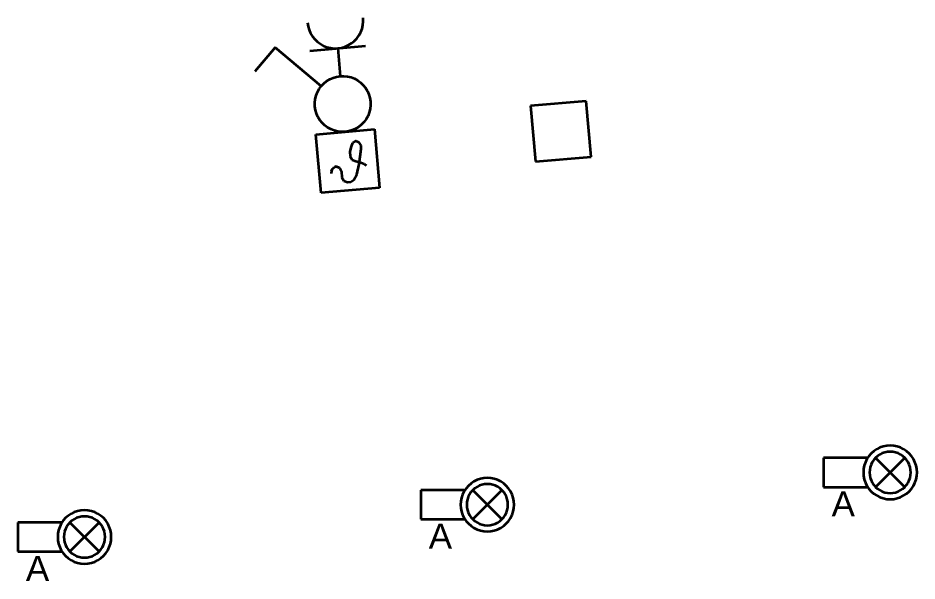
# Model space of a CAD drawing. Extents: x 800 to 1481, y 55 to 490.
# Drawn here: x 1345.82 to 1377.99, y 288.42 to 308.56 of the extents above; entities that cross this region are included whole.
import ezdxf

# ---------------------------------------------------------------- set-up
doc = ezdxf.new("R2010")
doc.units = 0
doc.layers.get('0').update_dxf_attribs({"lineweight": 18})
doc.layers.add('E_Licht', color=7, linetype='Continuous', lineweight=35, true_color=0x0080ff)
doc.layers.add('E_RTH', color=5, linetype='Continuous', lineweight=35, true_color=0x0000ff)
doc.styles.get("Standard").update_dxf_attribs({"font": 'arial.ttf'})

# ---------------------------------------------------------------- blocks, each defined once
blk = doc.blocks.new('Abzweigdose quadratisch (multi) UP-A0Q9B2FFAY', base_point=(1364.159, 303.425))
at = {"color": 0, "lineweight": -2}
for p, q in [((1366.152, 305.592), (1364.159, 305.418)), ((1366.326, 303.599), (1366.152, 305.592)), ((1364.159, 305.418), (1364.334, 303.425)), ((1364.334, 303.425), (1366.326, 303.599))]:
    blk.add_line(p, q, dxfattribs=at)
blk = doc.blocks.new('Temperaturmelder_ UP-A0Q9B2FHAY', base_point=(1356.482, 302.307))
at = {"color": 0, "linetype": 'ByBlock', "lineweight": -2, "ltscale": 0.35}
for p, q in [((1356.482, 304.399), (1358.574, 304.582)), ((1356.665, 302.307), (1356.482, 304.399)), ((1358.574, 304.582), (1358.757, 302.49)), ((1357.788, 304.091), (1357.739, 303.967)), ((1357.871, 304.142), (1357.788, 304.091)), ((1357.879, 304.147), (1357.871, 304.142)), ((1357.889, 304.15), (1357.879, 304.147)), ((1357.898, 304.152), (1357.889, 304.15)), ((1357.908, 304.153), (1357.898, 304.152)), ((1357.918, 304.153), (1357.908, 304.153)), ((1357.928, 304.151), (1357.918, 304.153)), ((1357.937, 304.148), (1357.928, 304.151)), ((1358.027, 304.112), (1357.937, 304.148)), ((1358.098, 303.998), (1358.027, 304.112)), ((1358.108, 303.878), (1358.098, 303.998)), ((1357.739, 303.967), (1357.695, 303.782)), ((1357.695, 303.782), (1357.711, 303.603)), ((1358.036, 303.33), (1358.108, 303.878)), ((1357.711, 303.603), (1357.781, 303.488)), ((1357.781, 303.488), (1357.906, 303.439)), ((1357.906, 303.439), (1358.09, 303.395)), ((1358.09, 303.395), (1358.215, 303.346)), ((1358.215, 303.346), (1358.28, 303.291)), ((1357.037, 303.062), (1357.036, 303.053)), ((1357.036, 303.053), (1357.037, 303.044)), ((1357.039, 303.07), (1357.037, 303.062)), ((1357.04, 303.002), (1357.037, 303.044)), ((1357.042, 303.078), (1357.039, 303.07)), ((1357.042, 303.078), (1357.078, 303.169)), ((1357.081, 303.176), (1357.078, 303.169)), ((1357.085, 303.182), (1357.081, 303.176)), ((1357.089, 303.187), (1357.085, 303.182)), ((1357.095, 303.192), (1357.089, 303.187)), ((1357.1, 303.196), (1357.095, 303.192)), ((1357.1, 303.196), (1357.175, 303.242)), ((1357.181, 303.246), (1357.175, 303.242)), ((1357.188, 303.248), (1357.181, 303.246)), ((1357.196, 303.25), (1357.188, 303.248)), ((1357.203, 303.25), (1357.196, 303.25)), ((1357.21, 303.25), (1357.203, 303.25)), ((1357.218, 303.249), (1357.21, 303.25)), ((1357.225, 303.247), (1357.218, 303.249)), ((1357.225, 303.247), (1357.306, 303.214)), ((1357.313, 303.211), (1357.306, 303.214)), ((1357.319, 303.207), (1357.313, 303.211)), ((1357.324, 303.203), (1357.319, 303.207)), ((1357.329, 303.197), (1357.324, 303.203)), ((1357.333, 303.192), (1357.329, 303.197)), ((1357.333, 303.192), (1357.384, 303.108)), ((1357.389, 303.101), (1357.384, 303.108)), ((1357.392, 303.093), (1357.389, 303.101)), ((1357.394, 303.084), (1357.392, 303.093)), ((1357.395, 303.076), (1357.394, 303.084)), ((1357.395, 303.076), (1357.415, 302.854)), ((1357.947, 302.961), (1358.036, 303.33)), ((1357.415, 302.854), (1357.485, 302.74)), ((1357.485, 302.74), (1357.61, 302.691)), ((1357.61, 302.691), (1357.729, 302.701)), ((1357.729, 302.701), (1357.844, 302.771)), ((1357.844, 302.771), (1357.947, 302.961)), ((1358.757, 302.49), (1356.665, 302.307))]:
    blk.add_line(p, q, dxfattribs=at)
blk = doc.blocks.new('Schalter_ Schema 0_ UP-A0Q9B2FJAY', base_point=(1354.301, 304.487))
at = {"color": 0, "linetype": 'ByBlock', "lineweight": -2, "ltscale": 0.35}
for p, q in [((1355.026, 307.512), (1354.301, 306.648)), ((1356.674, 306.129), (1355.026, 307.512)), ((1356.765, 306.224), (1356.867, 306.306)), ((1356.867, 306.306), (1356.979, 306.373)), ((1356.979, 306.373), (1357.098, 306.426)), ((1357.098, 306.426), (1357.224, 306.463)), ((1357.224, 306.463), (1357.353, 306.483)), ((1357.353, 306.483), (1357.484, 306.485)), ((1357.484, 306.485), (1357.614, 306.471)), ((1357.614, 306.471), (1357.741, 306.44)), ((1357.741, 306.44), (1357.863, 306.393)), ((1357.863, 306.393), (1357.978, 306.33)), ((1357.978, 306.33), (1358.083, 306.252)), ((1358.083, 306.252), (1358.178, 306.162)), ((1356.534, 305.909), (1356.597, 306.024)), ((1356.597, 306.024), (1356.674, 306.129)), ((1356.674, 306.129), (1356.765, 306.224)), ((1358.178, 306.162), (1358.26, 306.06)), ((1358.26, 306.06), (1358.327, 305.948)), ((1358.327, 305.948), (1358.38, 305.828)), ((1356.441, 305.53), (1356.456, 305.66)), ((1356.456, 305.66), (1356.487, 305.787)), ((1356.487, 305.787), (1356.534, 305.909)), ((1358.38, 305.828), (1358.417, 305.703)), ((1358.417, 305.703), (1358.437, 305.574)), ((1356.444, 305.399), (1356.441, 305.53)), ((1356.464, 305.27), (1356.444, 305.399)), ((1356.501, 305.144), (1356.464, 305.27)), ((1358.425, 305.313), (1358.394, 305.186)), ((1358.439, 305.443), (1358.425, 305.313)), ((1358.437, 305.574), (1358.439, 305.443)), ((1356.553, 305.025), (1356.501, 305.144)), ((1356.621, 304.913), (1356.553, 305.025)), ((1358.284, 304.949), (1358.206, 304.844)), ((1358.347, 305.064), (1358.284, 304.949)), ((1358.394, 305.186), (1358.347, 305.064)), ((1356.703, 304.811), (1356.621, 304.913)), ((1356.798, 304.72), (1356.703, 304.811)), ((1356.903, 304.643), (1356.798, 304.72)), ((1357.018, 304.58), (1356.903, 304.643)), ((1358.014, 304.667), (1357.902, 304.599)), ((1358.116, 304.749), (1358.014, 304.667)), ((1358.206, 304.844), (1358.116, 304.749)), ((1357.14, 304.533), (1357.018, 304.58)), ((1357.267, 304.502), (1357.14, 304.533)), ((1357.397, 304.487), (1357.267, 304.502)), ((1357.528, 304.49), (1357.397, 304.487)), ((1357.657, 304.51), (1357.528, 304.49)), ((1357.782, 304.547), (1357.657, 304.51)), ((1357.902, 304.599), (1357.782, 304.547))]:
    blk.add_line(p, q, dxfattribs=at)
blk = doc.blocks.new('Steckdose T13_ UP-A0Q9B2FLAY', base_point=(1356.183, 306.483))
at = {"color": 0, "linetype": 'ByBlock', "lineweight": -2, "ltscale": 0.35}
for p, q in [((1358.178, 308.431), (1358.175, 308.562)), ((1356.183, 308.388), (1356.203, 308.259)), ((1356.203, 308.259), (1356.239, 308.133)), ((1358.085, 308.052), (1358.133, 308.174)), ((1358.133, 308.174), (1358.164, 308.301)), ((1358.164, 308.301), (1358.178, 308.431)), ((1356.239, 308.133), (1356.292, 308.013)), ((1356.292, 308.013), (1356.36, 307.901)), ((1356.36, 307.901), (1356.442, 307.799)), ((1357.945, 307.832), (1358.022, 307.938)), ((1358.022, 307.938), (1358.085, 308.052)), ((1356.27, 307.392), (1358.262, 307.566)), ((1356.442, 307.799), (1356.536, 307.709)), ((1356.536, 307.709), (1356.642, 307.632)), ((1356.642, 307.632), (1356.756, 307.569)), ((1356.756, 307.569), (1356.878, 307.521)), ((1356.878, 307.521), (1357.005, 307.49)), ((1357.395, 307.499), (1357.521, 307.535)), ((1357.521, 307.535), (1357.641, 307.588)), ((1357.641, 307.588), (1357.752, 307.656)), ((1357.752, 307.656), (1357.854, 307.738)), ((1357.854, 307.738), (1357.945, 307.832)), ((1357.005, 307.49), (1357.135, 307.476)), ((1357.135, 307.476), (1357.266, 307.479)), ((1357.266, 307.479), (1357.395, 307.499)), ((1357.266, 307.479), (1357.353, 306.483))]:
    blk.add_line(p, q, dxfattribs=at)
blk = doc.blocks.new('LED-Deckenleuchte mit Trafotunnel-A0Q9B467AY', base_point=(1374.65, 291.348))
at = {"color": 0, "linetype": 'ByBlock', "lineweight": -2, "ltscale": 0.35}
for p, q in [((1376.445, 293.07), (1376.351, 292.987)), ((1376.55, 293.14), (1376.445, 293.07)), ((1376.663, 293.196), (1376.55, 293.14)), ((1376.782, 293.236), (1376.663, 293.196)), ((1376.905, 293.26), (1376.782, 293.236)), ((1377.03, 293.269), (1376.905, 293.26)), ((1377.03, 293.047), (1376.934, 293.041)), ((1377.155, 293.26), (1377.03, 293.269)), ((1377.126, 293.041), (1377.03, 293.047)), ((1377.279, 293.236), (1377.155, 293.26)), ((1377.398, 293.196), (1377.279, 293.236)), ((1377.51, 293.14), (1377.398, 293.196)), ((1377.615, 293.07), (1377.51, 293.14)), ((1377.709, 292.987), (1377.615, 293.07)), ((1376.224, 292.831), (1374.65, 292.831)), ((1374.65, 292.831), (1374.65, 291.786)), ((1376.198, 292.788), (1376.143, 292.676)), ((1376.268, 292.893), (1376.198, 292.788)), ((1376.351, 292.987), (1376.268, 292.893)), ((1376.444, 292.758), (1376.39, 292.678)), ((1376.508, 292.831), (1376.444, 292.758)), ((1376.58, 292.894), (1376.508, 292.831)), ((1376.508, 292.831), (1377.552, 291.786)), ((1376.508, 291.786), (1377.552, 292.831)), ((1376.661, 292.948), (1376.58, 292.894)), ((1376.747, 292.991), (1376.661, 292.948)), ((1376.839, 293.022), (1376.747, 292.991)), ((1376.934, 293.041), (1376.839, 293.022)), ((1377.221, 293.022), (1377.126, 293.041)), ((1377.313, 292.991), (1377.221, 293.022)), ((1377.399, 292.948), (1377.313, 292.991)), ((1377.48, 292.894), (1377.399, 292.948)), ((1377.552, 292.831), (1377.48, 292.894)), ((1377.616, 292.758), (1377.552, 292.831)), ((1377.67, 292.678), (1377.616, 292.758)), ((1377.792, 292.893), (1377.709, 292.987)), ((1377.862, 292.788), (1377.792, 292.893)), ((1377.917, 292.676), (1377.862, 292.788)), ((1376.078, 292.434), (1376.07, 292.308)), ((1376.103, 292.557), (1376.078, 292.434)), ((1376.143, 292.676), (1376.103, 292.557)), ((1376.298, 292.405), (1376.291, 292.308)), ((1376.317, 292.499), (1376.298, 292.405)), ((1376.348, 292.591), (1376.317, 292.499)), ((1376.39, 292.678), (1376.348, 292.591)), ((1377.712, 292.591), (1377.67, 292.678)), ((1377.743, 292.499), (1377.712, 292.591)), ((1377.762, 292.405), (1377.743, 292.499)), ((1377.769, 292.308), (1377.762, 292.405)), ((1377.958, 292.557), (1377.917, 292.676)), ((1377.982, 292.434), (1377.958, 292.557)), ((1377.99, 292.308), (1377.982, 292.434)), ((1376.07, 292.308), (1376.078, 292.183)), ((1376.078, 292.183), (1376.103, 292.06)), ((1376.291, 292.308), (1376.298, 292.212)), ((1376.298, 292.212), (1376.317, 292.117)), ((1376.317, 292.117), (1376.348, 292.026)), ((1377.712, 292.026), (1377.743, 292.117)), ((1377.743, 292.117), (1377.762, 292.212)), ((1377.762, 292.212), (1377.769, 292.308)), ((1377.958, 292.06), (1377.982, 292.183)), ((1377.982, 292.183), (1377.99, 292.308)), ((1374.65, 291.786), (1376.224, 291.786)), ((1376.103, 292.06), (1376.143, 291.941)), ((1376.143, 291.941), (1376.198, 291.828)), ((1376.198, 291.828), (1376.268, 291.724)), ((1376.348, 292.026), (1376.39, 291.939)), ((1376.39, 291.939), (1376.444, 291.859)), ((1376.444, 291.859), (1376.508, 291.786)), ((1376.508, 291.786), (1376.58, 291.722)), ((1377.48, 291.722), (1377.552, 291.786)), ((1377.552, 291.786), (1377.616, 291.859)), ((1377.616, 291.859), (1377.67, 291.939)), ((1377.67, 291.939), (1377.712, 292.026)), ((1377.792, 291.724), (1377.862, 291.828)), ((1377.862, 291.828), (1377.917, 291.941)), ((1377.917, 291.941), (1377.958, 292.06)), ((1376.268, 291.724), (1376.351, 291.629)), ((1376.351, 291.629), (1376.445, 291.547)), ((1376.445, 291.547), (1376.55, 291.477)), ((1376.55, 291.477), (1376.663, 291.421)), ((1376.58, 291.722), (1376.661, 291.669)), ((1376.661, 291.669), (1376.747, 291.626)), ((1376.747, 291.626), (1376.839, 291.595)), ((1376.839, 291.595), (1376.934, 291.576)), ((1376.934, 291.576), (1377.03, 291.57)), ((1377.03, 291.57), (1377.126, 291.576)), ((1377.126, 291.576), (1377.221, 291.595)), ((1377.221, 291.595), (1377.313, 291.626)), ((1377.313, 291.626), (1377.399, 291.669)), ((1377.398, 291.421), (1377.51, 291.477)), ((1377.399, 291.669), (1377.48, 291.722)), ((1377.51, 291.477), (1377.615, 291.547)), ((1377.615, 291.547), (1377.709, 291.629)), ((1377.709, 291.629), (1377.792, 291.724)), ((1376.663, 291.421), (1376.782, 291.381)), ((1376.782, 291.381), (1376.905, 291.356)), ((1376.905, 291.356), (1377.03, 291.348)), ((1377.03, 291.348), (1377.155, 291.356)), ((1377.155, 291.356), (1377.279, 291.381)), ((1377.279, 291.381), (1377.398, 291.421))]:
    blk.add_line(p, q, dxfattribs=at)
blk = doc.blocks.new('Bauteilbeschriftung-A0Q9B469AY', base_point=(1374.932, 290.733))
at = {"color": 0, "linetype": 'ByBlock', "lineweight": -2, "ltscale": 0.35, "insert": (1374.932, 291.633), "char_height": 0.9, "attachment_point": 1}
blk.add_mtext('{\\fArial;A}', dxfattribs=at)
blk = doc.blocks.new('LED-Deckenleuchte mit Trafotunnel-A0Q9B46BAY', base_point=(1360.237, 290.193))
at = {"color": 0, "linetype": 'ByBlock', "lineweight": -2, "ltscale": 0.35}
for p, q in [((1362.368, 292.081), (1362.249, 292.041)), ((1362.491, 292.106), (1362.368, 292.081)), ((1362.616, 292.114), (1362.491, 292.106)), ((1362.742, 292.106), (1362.616, 292.114)), ((1362.865, 292.081), (1362.742, 292.106)), ((1362.984, 292.041), (1362.865, 292.081)), ((1361.937, 291.833), (1361.855, 291.738)), ((1362.032, 291.915), (1361.937, 291.833)), ((1362.136, 291.985), (1362.032, 291.915)), ((1362.249, 292.041), (1362.136, 291.985)), ((1362.247, 291.793), (1362.167, 291.739)), ((1362.334, 291.836), (1362.247, 291.793)), ((1362.425, 291.867), (1362.334, 291.836)), ((1362.52, 291.886), (1362.425, 291.867)), ((1362.616, 291.892), (1362.52, 291.886)), ((1362.713, 291.886), (1362.616, 291.892)), ((1362.808, 291.867), (1362.713, 291.886)), ((1362.899, 291.836), (1362.808, 291.867)), ((1362.986, 291.793), (1362.899, 291.836)), ((1363.097, 291.985), (1362.984, 292.041)), ((1363.066, 291.739), (1362.986, 291.793)), ((1363.201, 291.915), (1363.097, 291.985)), ((1363.295, 291.833), (1363.201, 291.915)), ((1363.378, 291.738), (1363.295, 291.833)), ((1361.811, 291.676), (1360.237, 291.676)), ((1360.237, 291.676), (1360.237, 290.631)), ((1361.729, 291.521), (1361.689, 291.402)), ((1361.785, 291.634), (1361.729, 291.521)), ((1361.855, 291.738), (1361.785, 291.634)), ((1361.934, 291.436), (1361.903, 291.345)), ((1361.977, 291.523), (1361.934, 291.436)), ((1362.03, 291.603), (1361.977, 291.523)), ((1362.094, 291.676), (1362.03, 291.603)), ((1362.167, 291.739), (1362.094, 291.676)), ((1362.094, 291.676), (1363.139, 290.631)), ((1362.094, 290.631), (1363.139, 291.676)), ((1363.139, 291.676), (1363.066, 291.739)), ((1363.202, 291.603), (1363.139, 291.676)), ((1363.256, 291.523), (1363.202, 291.603)), ((1363.299, 291.436), (1363.256, 291.523)), ((1363.33, 291.345), (1363.299, 291.436)), ((1363.448, 291.634), (1363.378, 291.738)), ((1363.504, 291.521), (1363.448, 291.634)), ((1363.544, 291.402), (1363.504, 291.521)), ((1361.664, 291.279), (1361.656, 291.154)), ((1361.656, 291.154), (1361.664, 291.028)), ((1361.689, 291.402), (1361.664, 291.279)), ((1361.884, 291.25), (1361.878, 291.154)), ((1361.878, 291.154), (1361.884, 291.057)), ((1361.903, 291.345), (1361.884, 291.25)), ((1363.349, 291.25), (1363.33, 291.345)), ((1363.355, 291.154), (1363.349, 291.25)), ((1363.349, 291.057), (1363.355, 291.154)), ((1363.568, 291.279), (1363.544, 291.402)), ((1363.577, 291.154), (1363.568, 291.279)), ((1363.568, 291.028), (1363.577, 291.154)), ((1361.664, 291.028), (1361.689, 290.905)), ((1361.689, 290.905), (1361.729, 290.786)), ((1361.884, 291.057), (1361.903, 290.962)), ((1361.903, 290.962), (1361.934, 290.871)), ((1361.934, 290.871), (1361.977, 290.784)), ((1363.256, 290.784), (1363.299, 290.871)), ((1363.299, 290.871), (1363.33, 290.962)), ((1363.33, 290.962), (1363.349, 291.057)), ((1363.504, 290.786), (1363.544, 290.905)), ((1363.544, 290.905), (1363.568, 291.028)), ((1360.237, 290.631), (1361.811, 290.631)), ((1361.729, 290.786), (1361.785, 290.673)), ((1361.785, 290.673), (1361.855, 290.569)), ((1361.855, 290.569), (1361.937, 290.475)), ((1361.937, 290.475), (1362.032, 290.392)), ((1361.977, 290.784), (1362.03, 290.704)), ((1362.03, 290.704), (1362.094, 290.631)), ((1362.094, 290.631), (1362.167, 290.568)), ((1362.167, 290.568), (1362.247, 290.514)), ((1362.247, 290.514), (1362.334, 290.471)), ((1362.334, 290.471), (1362.425, 290.44)), ((1362.808, 290.44), (1362.899, 290.471)), ((1362.899, 290.471), (1362.986, 290.514)), ((1362.986, 290.514), (1363.066, 290.568)), ((1363.066, 290.568), (1363.139, 290.631)), ((1363.139, 290.631), (1363.202, 290.704)), ((1363.201, 290.392), (1363.295, 290.475)), ((1363.202, 290.704), (1363.256, 290.784)), ((1363.295, 290.475), (1363.378, 290.569)), ((1363.378, 290.569), (1363.448, 290.673)), ((1363.448, 290.673), (1363.504, 290.786)), ((1362.032, 290.392), (1362.136, 290.322)), ((1362.136, 290.322), (1362.249, 290.266)), ((1362.249, 290.266), (1362.368, 290.226)), ((1362.368, 290.226), (1362.491, 290.201)), ((1362.425, 290.44), (1362.52, 290.421)), ((1362.491, 290.201), (1362.616, 290.193)), ((1362.52, 290.421), (1362.616, 290.415)), ((1362.616, 290.415), (1362.713, 290.421)), ((1362.616, 290.193), (1362.742, 290.201)), ((1362.713, 290.421), (1362.808, 290.44)), ((1362.742, 290.201), (1362.865, 290.226)), ((1362.865, 290.226), (1362.984, 290.266)), ((1362.984, 290.266), (1363.097, 290.322)), ((1363.097, 290.322), (1363.201, 290.392))]:
    blk.add_line(p, q, dxfattribs=at)
blk = doc.blocks.new('Bauteilbeschriftung-A0Q9B46DAY', base_point=(1360.518, 289.579))
at = {"color": 0, "linetype": 'ByBlock', "lineweight": -2, "ltscale": 0.35, "insert": (1360.518, 290.479), "char_height": 0.9, "attachment_point": 1}
blk.add_mtext('{\\fArial;A}', dxfattribs=at)
blk = doc.blocks.new('LED-Deckenleuchte mit Trafotunnel-A0Q9B46FAY', base_point=(1345.823, 289.038))
at = {"color": 0, "linetype": 'ByBlock', "lineweight": -2, "ltscale": 0.35}
for p, q in [((1347.723, 290.83), (1347.618, 290.76)), ((1347.835, 290.886), (1347.723, 290.83)), ((1347.954, 290.926), (1347.835, 290.886)), ((1348.077, 290.951), (1347.954, 290.926)), ((1348.203, 290.959), (1348.077, 290.951)), ((1348.328, 290.951), (1348.203, 290.959)), ((1348.451, 290.926), (1348.328, 290.951)), ((1348.57, 290.886), (1348.451, 290.926)), ((1348.683, 290.83), (1348.57, 290.886)), ((1348.787, 290.76), (1348.683, 290.83)), ((1347.397, 290.521), (1345.823, 290.521)), ((1345.823, 290.521), (1345.823, 289.476)), ((1347.371, 290.479), (1347.316, 290.366)), ((1347.441, 290.583), (1347.371, 290.479)), ((1347.524, 290.678), (1347.441, 290.583)), ((1347.618, 290.76), (1347.524, 290.678)), ((1347.681, 290.521), (1347.617, 290.448)), ((1347.753, 290.585), (1347.681, 290.521)), ((1347.681, 290.521), (1348.725, 289.476)), ((1347.681, 289.476), (1348.725, 290.521)), ((1347.834, 290.638), (1347.753, 290.585)), ((1347.92, 290.681), (1347.834, 290.638)), ((1348.012, 290.712), (1347.92, 290.681)), ((1348.106, 290.731), (1348.012, 290.712)), ((1348.203, 290.737), (1348.106, 290.731)), ((1348.299, 290.731), (1348.203, 290.737)), ((1348.394, 290.712), (1348.299, 290.731)), ((1348.485, 290.681), (1348.394, 290.712)), ((1348.572, 290.638), (1348.485, 290.681)), ((1348.652, 290.585), (1348.572, 290.638)), ((1348.725, 290.521), (1348.652, 290.585)), ((1348.789, 290.448), (1348.725, 290.521)), ((1348.882, 290.678), (1348.787, 290.76)), ((1348.965, 290.583), (1348.882, 290.678)), ((1349.034, 290.479), (1348.965, 290.583)), ((1349.09, 290.366), (1349.034, 290.479)), ((1347.275, 290.247), (1347.251, 290.124)), ((1347.316, 290.366), (1347.275, 290.247)), ((1347.489, 290.19), (1347.471, 290.095)), ((1347.52, 290.281), (1347.489, 290.19)), ((1347.563, 290.368), (1347.52, 290.281)), ((1347.617, 290.448), (1347.563, 290.368)), ((1348.842, 290.368), (1348.789, 290.448)), ((1348.885, 290.281), (1348.842, 290.368)), ((1348.916, 290.19), (1348.885, 290.281)), ((1348.935, 290.095), (1348.916, 290.19)), ((1349.13, 290.247), (1349.09, 290.366)), ((1349.155, 290.124), (1349.13, 290.247)), ((1347.251, 290.124), (1347.243, 289.999)), ((1347.243, 289.999), (1347.251, 289.873)), ((1347.251, 289.873), (1347.275, 289.75)), ((1347.471, 290.095), (1347.464, 289.999)), ((1347.464, 289.999), (1347.471, 289.902)), ((1347.471, 289.902), (1347.489, 289.808)), ((1348.916, 289.808), (1348.935, 289.902)), ((1348.941, 289.999), (1348.935, 290.095)), ((1348.935, 289.902), (1348.941, 289.999)), ((1349.13, 289.75), (1349.155, 289.873)), ((1349.163, 289.999), (1349.155, 290.124)), ((1349.155, 289.873), (1349.163, 289.999)), ((1347.275, 289.75), (1347.316, 289.631)), ((1347.316, 289.631), (1347.371, 289.519)), ((1347.371, 289.519), (1347.441, 289.414)), ((1347.489, 289.808), (1347.52, 289.716)), ((1347.52, 289.716), (1347.563, 289.629)), ((1347.563, 289.629), (1347.617, 289.549)), ((1347.617, 289.549), (1347.681, 289.476)), ((1348.725, 289.476), (1348.789, 289.549)), ((1348.789, 289.549), (1348.842, 289.629)), ((1348.842, 289.629), (1348.885, 289.716)), ((1348.885, 289.716), (1348.916, 289.808)), ((1348.965, 289.414), (1349.034, 289.519)), ((1349.034, 289.519), (1349.09, 289.631)), ((1349.09, 289.631), (1349.13, 289.75)), ((1345.823, 289.476), (1347.397, 289.476)), ((1347.441, 289.414), (1347.524, 289.32)), ((1347.524, 289.32), (1347.618, 289.237)), ((1347.618, 289.237), (1347.723, 289.167)), ((1347.681, 289.476), (1347.753, 289.413)), ((1347.753, 289.413), (1347.834, 289.359)), ((1347.834, 289.359), (1347.92, 289.316)), ((1347.92, 289.316), (1348.012, 289.285)), ((1348.012, 289.285), (1348.106, 289.266)), ((1348.106, 289.266), (1348.203, 289.26)), ((1348.203, 289.26), (1348.299, 289.266)), ((1348.299, 289.266), (1348.394, 289.285)), ((1348.394, 289.285), (1348.485, 289.316)), ((1348.485, 289.316), (1348.572, 289.359)), ((1348.572, 289.359), (1348.652, 289.413)), ((1348.652, 289.413), (1348.725, 289.476)), ((1348.683, 289.167), (1348.787, 289.237)), ((1348.787, 289.237), (1348.882, 289.32)), ((1348.882, 289.32), (1348.965, 289.414)), ((1347.723, 289.167), (1347.835, 289.112)), ((1347.835, 289.112), (1347.954, 289.071)), ((1347.954, 289.071), (1348.077, 289.047)), ((1348.077, 289.047), (1348.203, 289.038)), ((1348.203, 289.038), (1348.328, 289.047)), ((1348.328, 289.047), (1348.451, 289.071)), ((1348.451, 289.071), (1348.57, 289.112)), ((1348.57, 289.112), (1348.683, 289.167))]:
    blk.add_line(p, q, dxfattribs=at)
blk = doc.blocks.new('Bauteilbeschriftung-A0Q9B46HAY', base_point=(1346.104, 288.424))
at = {"color": 0, "linetype": 'ByBlock', "lineweight": -2, "ltscale": 0.35, "insert": (1346.104, 289.324), "char_height": 0.9, "attachment_point": 1}
blk.add_mtext('{\\fArial;A}', dxfattribs=at)

msp = doc.modelspace()

# ---------------------------------------------------------------- block references
at = {"layer": 'E_Licht', "ltscale": 0.35}
for name, p in [('Steckdose T13_ UP-A0Q9B2FLAY', (1356.183, 306.483)), ('Schalter_ Schema 0_ UP-A0Q9B2FJAY', (1354.301, 304.487)), ('LED-Deckenleuchte mit Trafotunnel-A0Q9B467AY', (1374.65, 291.348)), ('LED-Deckenleuchte mit Trafotunnel-A0Q9B46BAY', (1360.237, 290.193)), ('Bauteilbeschriftung-A0Q9B469AY', (1374.932, 290.733)), ('LED-Deckenleuchte mit Trafotunnel-A0Q9B46FAY', (1345.823, 289.038)), ('Bauteilbeschriftung-A0Q9B46DAY', (1360.518, 289.579)), ('Bauteilbeschriftung-A0Q9B46HAY', (1346.104, 288.424))]:
    msp.add_blockref(name, p, dxfattribs=at)
at = {"layer": 'E_Licht', "linetype": 'Continuous', "ltscale": 0.35}
msp.add_blockref('Abzweigdose quadratisch (multi) UP-A0Q9B2FFAY', (1364.159, 303.425), dxfattribs=at)
at = {"layer": 'E_RTH', "ltscale": 0.35}
msp.add_blockref('Temperaturmelder_ UP-A0Q9B2FHAY', (1356.482, 302.307), dxfattribs=at)

doc.saveas('drawing.dxf')
